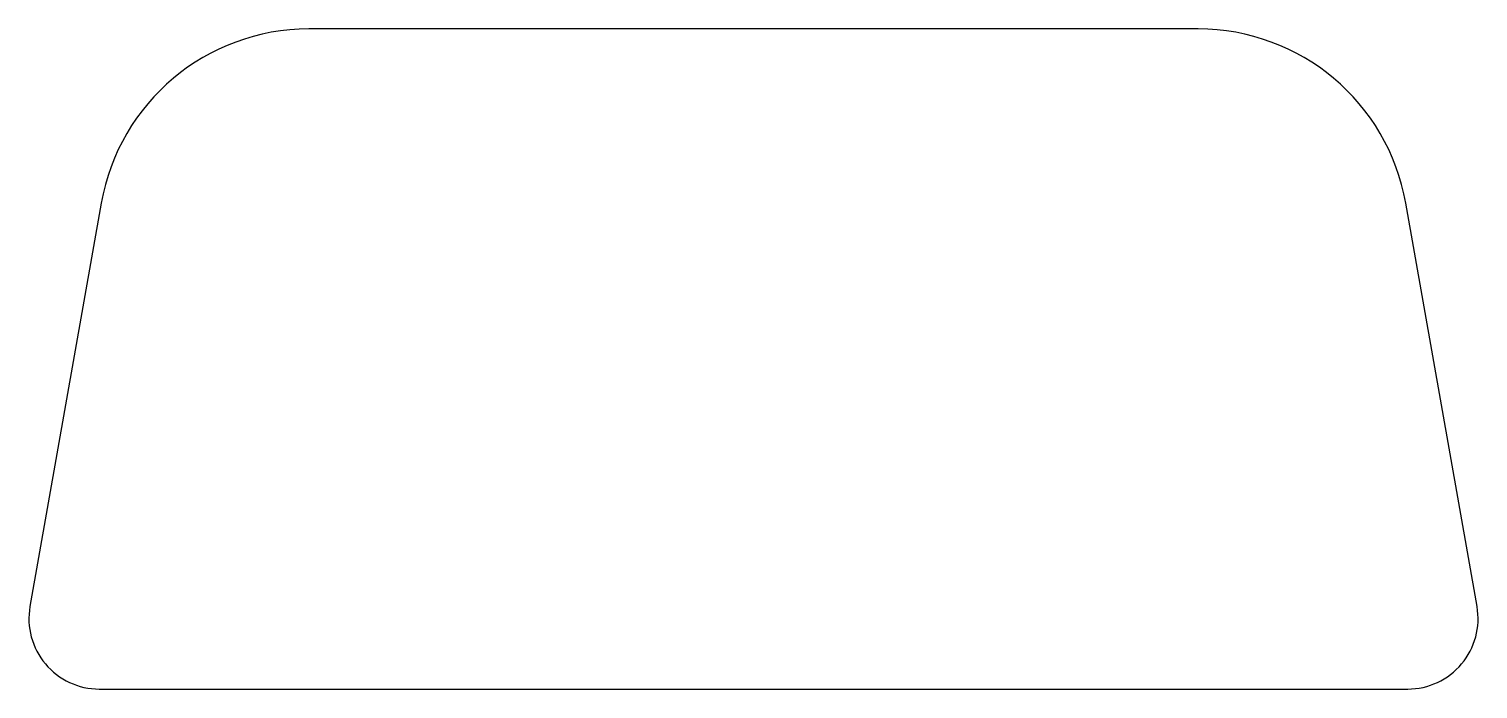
# Model space of a CAD drawing. Header units: millimetres. Extents: x -52 to 52, y 0 to 47.
import ezdxf

# ---------------------------------------------------------------- set-up
doc = ezdxf.new("R2010")
doc.units = ezdxf.units.MM

msp = doc.modelspace()

# ---------------------------------------------------------------- linework, layer by layer
msp.add_lwpolyline([(-51.47, 5.87, 0.466308), (-46.54, 0), (46.54, 0, 0.466308), (51.47, 5.87), (46.4, 34.6, 0.36397), (31.63, 47), (-31.63, 47, 0.36397), (-46.4, 34.6)], format="xyb", close=True)

doc.saveas('drawing.dxf')
